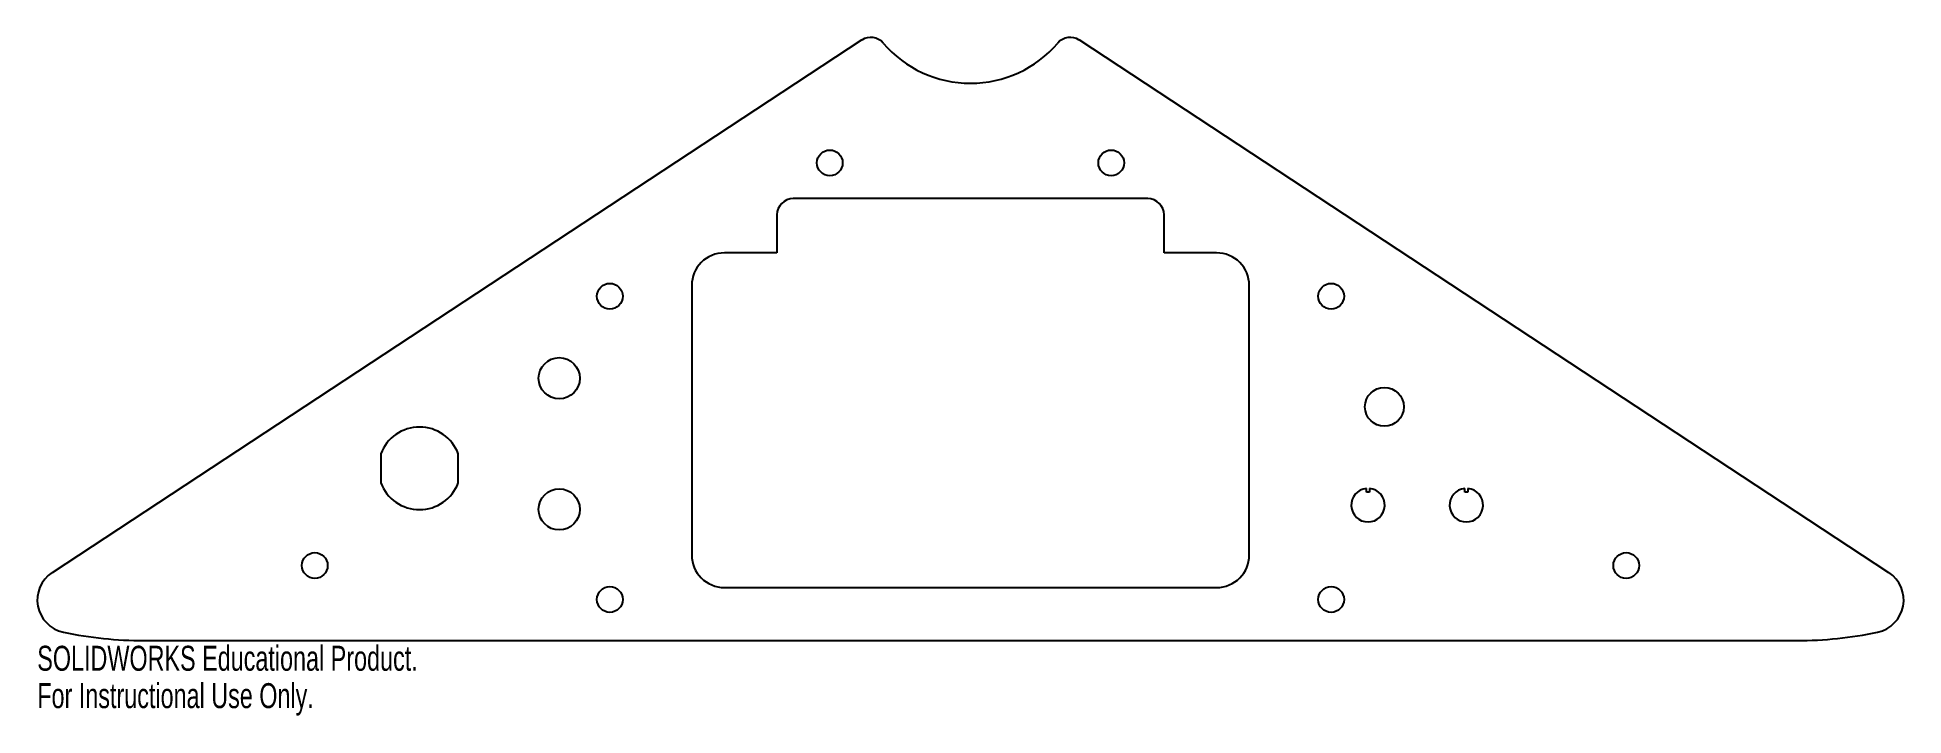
# Model space of a CAD drawing. Header units: inches. Extents: x -7.1 to 7.1, y -36 to -30.8.
import ezdxf

# ---------------------------------------------------------------- set-up
doc = ezdxf.new("R2010")
doc.units = ezdxf.units.IN
doc.header["$MEASUREMENT"] = 0
doc.styles.add('SLDTEXTSTYLE0', font='TXT', dxfattribs={"width": 0.7})

msp = doc.modelspace()

# ---------------------------------------------------------------- linework, layer by layer
at = {"color": 7, "linetype": 'Continuous', "lineweight": 25}
for p, q in [((-0.829, -30.803), (-7.003, -34.865)), ((7.003, -34.865), (0.829, -30.803)), ((1.351, -32.012), (-1.351, -32.012)), ((-1.476, -32.137), (-1.476, -32.426)), ((1.476, -32.426), (1.476, -32.137)), ((-1.476, -32.426), (-1.876, -32.426)), ((1.876, -32.426), (1.476, -32.426)), ((-2.126, -32.676), (-2.126, -34.728)), ((2.126, -34.728), (2.126, -32.676)), ((-4.497, -33.959), (-4.497, -34.179)), ((-3.906, -34.179), (-3.906, -33.959)), ((3.019, -34.25), (3.019, -34.223)), ((3.043, -34.25), (3.019, -34.25)), ((3.043, -34.223), (3.043, -34.25)), ((3.769, -34.25), (3.769, -34.223)), ((3.793, -34.25), (3.769, -34.25)), ((3.793, -34.223), (3.793, -34.25)), ((-1.876, -34.978), (1.876, -34.978)), ((-6.303, -35.382), (6.303, -35.382))]:
    msp.add_line(p, q, dxfattribs=at)
for centre, radius in [((-1.073, -31.74), 0.098), ((1.073, -31.74), 0.098), ((-2.75, -32.757), 0.098), ((2.75, -32.757), 0.098), ((-3.136, -33.382), 0.157), ((3.156, -33.6), 0.148), ((-3.136, -34.382), 0.157), ((-5, -34.81), 0.098), ((5, -34.81), 0.098), ((-2.75, -35.069), 0.098), ((2.75, -35.069), 0.098)]:
    msp.add_circle(centre, radius, dxfattribs=at)
for centre, radius, start, end in [((-0.76, -30.908), 0.125, 40.5171, 123.3363), ((0, -30.258), 0.875, 220.5171, 319.4829), ((0.76, -30.908), 0.125, 56.6637, 139.4829), ((-1.351, -32.137), 0.125, 90, 180), ((1.351, -32.137), 0.125, 0, 90), ((-1.876, -32.676), 0.25, 90, 180), ((1.876, -32.676), 0.25, 0, 90), ((-4.201, -34.069), 0.315, 20.3641, 159.6359), ((-4.201, -34.069), 0.315, 200.3641, 339.6359), ((3.031, -34.35), 0.128, 95.3794, 84.6206), ((3.781, -34.35), 0.128, 95.3794, 84.6206), ((-6.866, -35.073), 0.25, 123.3363, 258.1979), ((-1.876, -34.728), 0.25, 180, 270), ((1.876, -34.728), 0.25, 270, 0), ((6.866, -35.073), 0.25, 281.8021, 56.6637), ((-6.303, -32.382), 3, 258.1979, 270), ((6.303, -32.382), 3, 270, 281.8021)]:
    msp.add_arc(centre, radius, start, end, dxfattribs=at)

# ---------------------------------------------------------------- texts
at = {"color": 7, "linetype": 'Continuous', "char_height": 0.1903, "attachment_point": 1, "style": 'SLDTEXTSTYLE0'}
for s, insert in [('SOLIDWORKS Educational Product.', (-7.116, -35.422)), ('For Instructional Use Only.', (-7.116, -35.707))]:
    msp.add_mtext(s, dxfattribs=dict(at, insert=insert))

doc.saveas('drawing.dxf')
